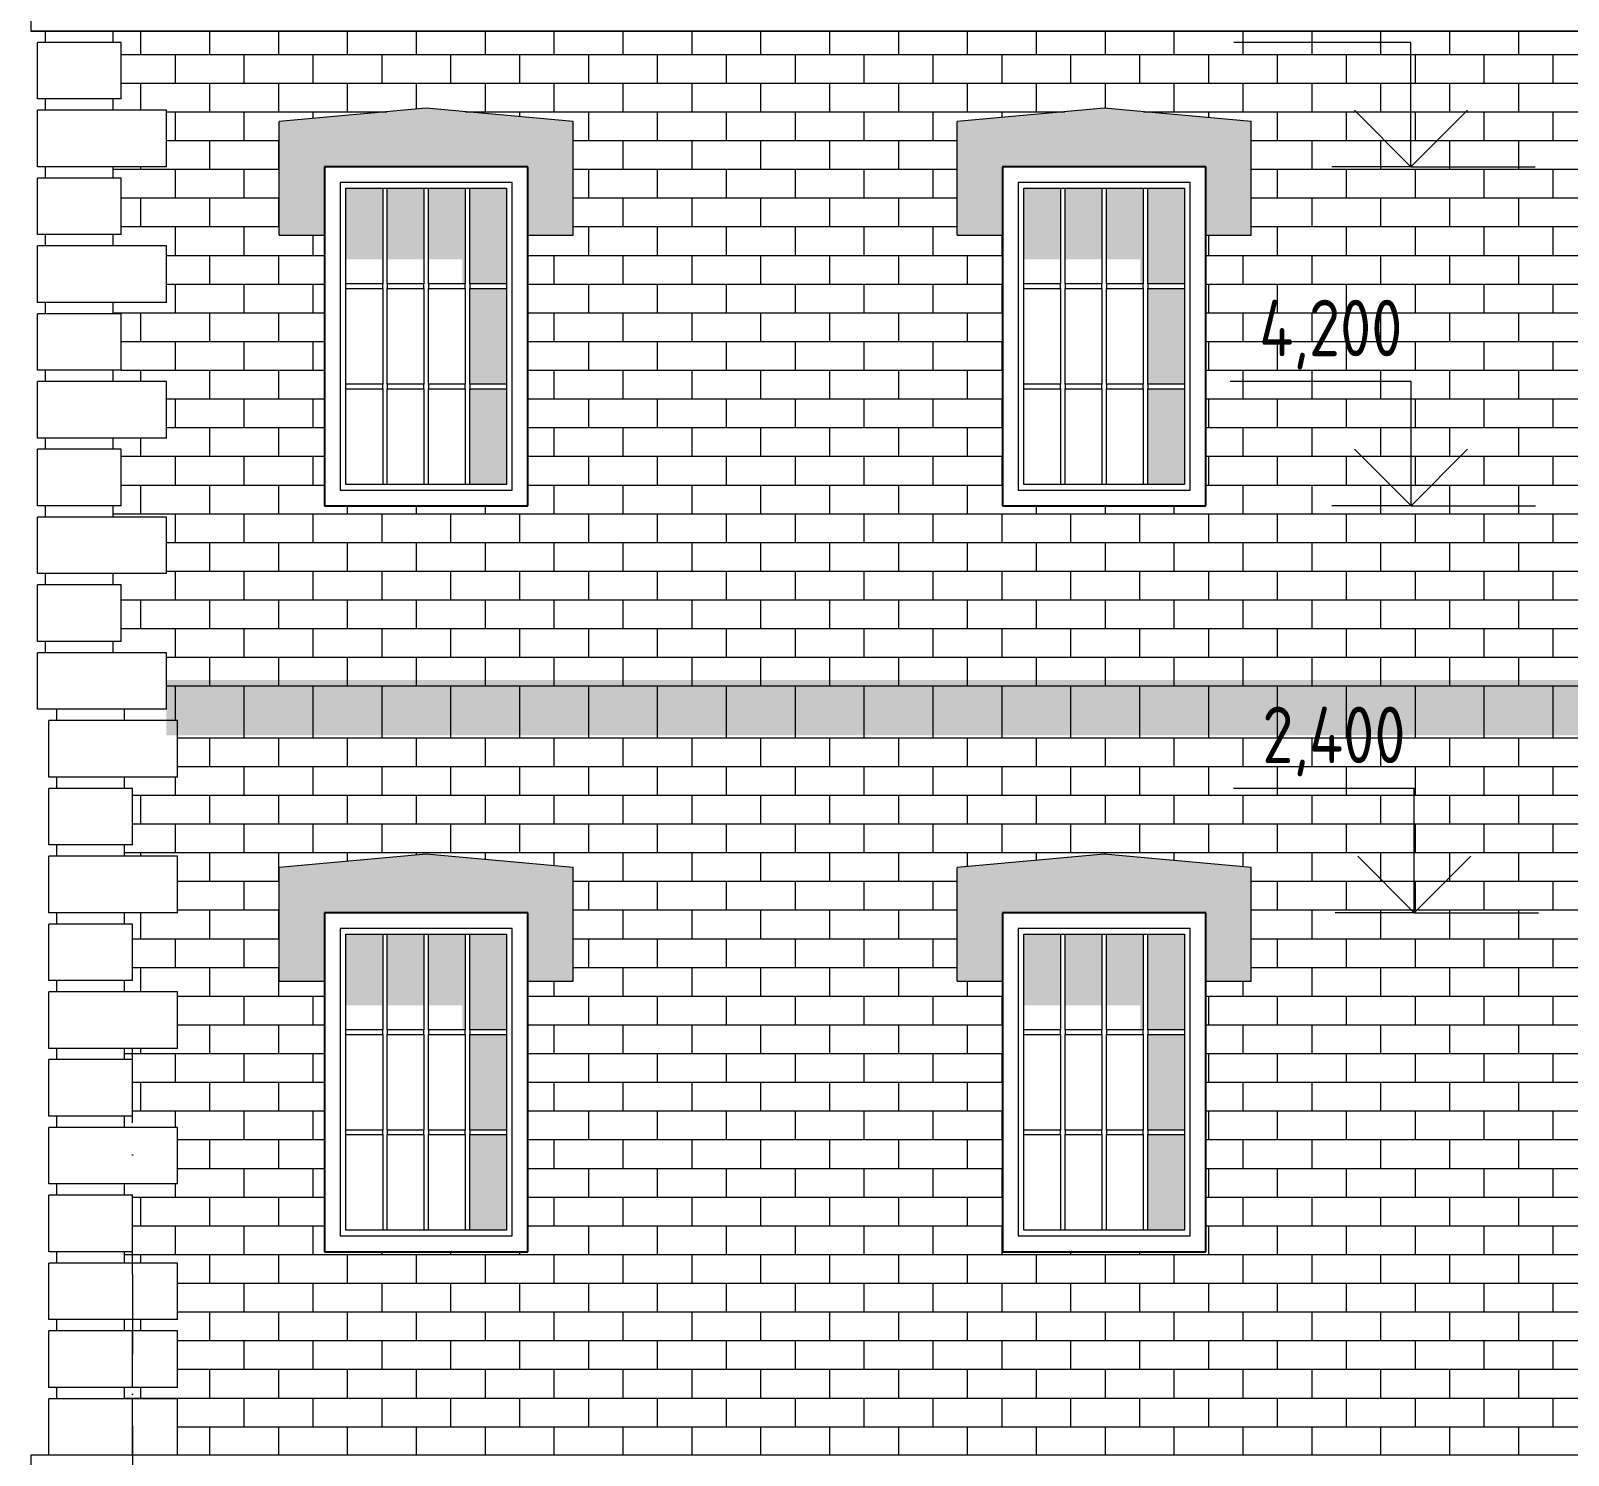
# Model space of a CAD drawing. Header units: feet. Extents: x -10410 to 374725, y -46422 to 88923.
# Drawn here: x 203750 to 210552, y 1856 to 8158 of the extents above; entities that cross this region are included whole.
import ezdxf

# ---------------------------------------------------------------- set-up
doc = ezdxf.new("R2010")
doc.units = ezdxf.units.FT
doc.header["$MEASUREMENT"] = 0
doc.linetypes.add('Штрихпунктирная', pattern=[670.277762, 352.777767, -176.388884, 0, -141.111112])
for name, color, linetype, lineweight in [('Интерьер - Мебель_Ном._пера__1', 7, 'Continuous', 20), ('Интерьер - Мебель_Ном._пера__7', 7, 'Continuous', 20), ('Конструктив - Перекрытия_Ном._пера__1', 7, 'Continuous', 20), ('Конструктив - Перекрытия_Ном._пера__120', 7, 'Continuous', 5), ('Конструктив - Стены Несущие_Ном._пера__1', 7, 'Continuous', 20), ('Конструктив - Стены Несущие_Ном._пера__120', 7, 'Continuous', 5)]:
    doc.layers.add(name, color=color, linetype=linetype, lineweight=lineweight)
for name, color, linetype, lineweight, true_color in [('Конструктив - Перекрытия_Ном._пера__62', 7, 'Continuous', 30, 0xaaaaaa), ('Конструктив - Стены Несущие_Ном._пера__107', 7, 'Continuous', 5, 0xaaaaaa), ('Конструктив - Стены Несущие_Ном._пера__87', 7, 'Continuous', 25, 0x6a6a6a), ('Элемент Модели - Оси_Ном._пера__94', 7, 'Continuous', 5, 0xdc4f00)]:
    doc.layers.add(name, color=color, linetype=linetype, lineweight=lineweight, true_color=true_color)
doc.styles.add('СГЕНЕРИР_СТИЛЬ_2', font='CS_Gost2304.shx')

msp = doc.modelspace()

# ---------------------------------------------------------------- hatches: boundary and pattern name
at = {"layer": 'Конструктив - Перекрытия_Ном._пера__62', "linetype": 'Continuous', "lineweight": 0, "true_color": 0x555555}
msp.add_hatch(color=251, dxfattribs=at).paths.add_polyline_path([(204349.67988, 5285.66837), (218434.42065, 5285.66837), (218434.42065, 5040.57507), (204349.67988, 5040.57507)])
at = {"layer": 'Конструктив - Стены Несущие_Ном._пера__107', "linetype": 'Continuous'}
h = msp.add_hatch(dxfattribs=at)
h.set_pattern_fill('ЧЕРЕПИЦА_02', color=256, style=0, pattern_type=2)
h.set_pattern_definition([(0, (211399.68, 6656.22), (0, 127), []), (90, (211399.68, 6656.22), (-304.8, 0), [127, -127]), (90, (211552.08, 6783.22), (-304.8, 0), [127, -127])])
h.paths.add_polyline_path([(211654.22998, 8156.22007), (204114.67986, 8156.22007), (204114.67986, 8106.22004), (204149.67997, 8106.22004), (204149.67997, 7856.22012), (204114.67986, 7856.22012), (204114.67986, 7806.22009), (204349.67986, 7806.22009), (204349.67986, 7556.21995), (204114.67986, 7556.21995), (204114.67986, 7506.22014), (204149.67997, 7506.22014), (204149.67997, 7256.22001), (204114.67986, 7256.22001), (204114.67986, 7206.21998), (204349.67986, 7206.21998), (204349.67986, 6956.22006), (204114.67986, 6956.22006), (204114.67986, 6906.22003), (204149.67997, 6906.22003), (204149.67997, 6656.22011), (204114.67986, 6656.22011), (204114.67986, 6606.22008), (204349.67986, 6606.22008), (204349.67986, 6356.21994), (204114.67986, 6356.21994), (204114.67986, 6306.22013), (204149.67997, 6306.22013), (204149.67997, 6056.21999), (204114.67986, 6056.21999), (204114.67986, 6006.21996), (204349.67986, 6006.21996), (204349.67986, 5756.22004), (204114.67986, 5756.22004), (204114.67986, 5706.22001), (204149.67997, 5706.22001), (204149.67997, 5456.22009), (204114.67986, 5456.22009), (204114.67986, 5406.22007), (204349.67986, 5406.22007), (204349.67986, 5156.22014), (218449.67986, 5156.22014), (218449.67986, 5406.22007), (218684.67986, 5406.22007), (218684.67986, 5456.22009), (218649.67976, 5456.22009), (218649.67976, 5706.22001), (218684.67986, 5706.22001), (218684.67986, 5756.22004), (218449.67986, 5756.22004), (218449.67986, 6006.21996), (218684.67986, 6006.22018), (218684.67986, 6056.21999), (218649.67976, 6056.21999), (218649.67976, 6306.21991), (218684.67986, 6306.21991), (218684.67986, 6356.21994), (218449.67986, 6356.21994), (218449.67986, 6606.22008), (218684.67986, 6606.22008), (218684.67986, 6656.22011), (218649.67976, 6656.22011), (218649.67976, 6906.22003), (218684.67986, 6906.22003), (218684.67986, 6956.22006), (218449.67986, 6956.22006), (218449.67986, 7206.21998), (218684.67986, 7206.21998), (218684.67986, 7256.22001), (218649.67976, 7256.22001), (218649.67976, 7506.22014), (218684.67986, 7506.22014), (218684.67986, 7556.21995), (218449.67986, 7556.21995), (218449.67986, 7806.22009), (218684.67986, 7806.22009), (218684.67986, 7856.22012), (218649.67976, 7856.22012), (218649.67976, 8106.22004), (218684.67986, 8106.22004), (218684.67986, 8156.22007)])
h.paths.add_polyline_path([(204849.22812, 7756.22028), (204849.22812, 7253.31008), (205049.22801, 7253.31008), (205049.22801, 6056.21999), (205949.22786, 6056.21999), (205949.22808, 7253.31008), (206149.22797, 7253.31008), (206149.22797, 7756.22007), (205499.22783, 7815.08622)], flags=0)
h.paths.add_polyline_path([(208048.78351, 7253.31008), (208048.78351, 6056.21999), (208948.78336, 6056.21999), (208948.78358, 7253.31008), (209148.78347, 7253.31008), (209148.78347, 7756.22007), (208498.78333, 7815.08622), (207848.78362, 7756.22028), (207848.78362, 7253.31008)], flags=0)
h.paths.add_polyline_path([(210649.23025, 7253.31008), (210849.23014, 7253.31008), (210849.23014, 6056.21999), (211749.22999, 6056.21999), (211749.23021, 7253.31008), (211949.2301, 7253.31008), (211949.2301, 7756.22007), (211299.22996, 7815.08622), (210649.23025, 7756.22028)], flags=0)
h.paths.add_polyline_path([(212249.42349, 7253.30986), (212449.42339, 7253.30986), (212449.42339, 6056.21999), (213349.42345, 6056.21999), (213349.42345, 7253.30986), (213549.42335, 7253.30986), (213549.42335, 7756.21985), (212899.4232, 7815.086), (212249.42349, 7756.22007)], flags=0)
h.paths.add_polyline_path([(214449.68481, 7253.30986), (214649.68471, 7253.30986), (214649.68471, 6056.21999), (215549.68477, 6056.21999), (215549.68477, 7253.30986), (215749.68466, 7253.30986), (215749.68466, 7756.21985), (215099.68452, 7815.086), (214449.68481, 7756.22007)], flags=0)
h.paths.add_polyline_path([(216400.14291, 7253.30986), (216400.14291, 6056.21999), (217300.14254, 6056.21999), (217300.14297, 7253.30986), (217500.14287, 7253.30986), (217500.14287, 7756.21985), (216850.14273, 7815.086), (216200.14302, 7756.22007), (216200.14302, 7253.30986)], flags=0)
h = msp.add_hatch(dxfattribs=at)
h.set_pattern_fill('ЧЕРЕПИЦА_02', color=256, style=0, pattern_type=2)
h.set_pattern_definition([(0, (211399.68, 3506.22), (0, 127), []), (90, (211399.68, 3506.22), (-304.8, 0), [127, -127]), (90, (211552.08, 3633.22), (-304.8, 0), [127, -127])])
h.paths.add_polyline_path([(204164.67985, 4506.22012), (204399.68, 4506.22012), (204399.68, 4256.22015), (204164.67985, 4256.21993), (204164.67985, 4206.22003), (204199.67972, 4206.22003), (204199.67972, 3956.22005), (204164.67985, 3956.22005), (204164.67985, 3906.21993), (204399.68, 3906.21993), (204399.68, 3656.22017), (204164.67985, 3656.22017), (204164.67985, 3606.22005), (204199.67972, 3606.22005), (204199.67972, 3356.22008), (204164.67985, 3356.22008), (204164.67985, 3306.22017), (204399.68, 3306.21996), (204399.68, 3056.21998), (204164.67985, 3056.21998), (204164.67985, 3006.22008), (204199.67972, 3006.22008), (204199.67972, 2756.2201), (204164.67985, 2756.2201), (204164.67985, 2706.21998), (204399.68, 2706.21998), (204399.68, 2456.22001), (204164.67985, 2456.22001), (204164.67985, 2406.2201), (204399.67978, 2406.21989), (204399.67978, 2156.22013), (204164.67985, 2156.21991), (204164.67985, 2106.22001), (204399.68, 2106.22001), (204399.68, 1856.22003), (212714.45195, 1856.22003), (212714.45195, 2106.22001), (212714.45195, 2126.91996), (212522.73968, 2126.91996), (212522.73968, 2506.22013), (218399.67991, 2506.22013), (218399.67991, 2706.2202), (218634.67985, 2706.21998), (218634.67985, 2756.2201), (218599.67997, 2756.2201), (218599.67997, 3006.22008), (218634.67985, 3006.22008), (218634.67985, 3056.21998), (218399.67991, 3056.21998), (218399.67991, 3306.21996), (218634.67985, 3306.21996), (218634.67985, 3356.22008), (218599.67997, 3356.22008), (218599.67997, 3606.22005), (218634.67985, 3606.22005), (218634.67985, 3656.21996), (218399.67991, 3656.21996), (218399.67991, 3906.21993), (218634.67985, 3906.21993), (218634.67985, 3956.22005), (218599.67997, 3956.22005), (218599.67997, 4206.22003), (218634.67985, 4206.22003), (218634.67985, 4256.21993), (218399.67991, 4256.21993), (218399.67991, 4506.22012), (218634.67985, 4506.22012), (218634.67985, 4556.22003), (218599.67997, 4556.22003), (218599.67997, 4806.22), (218634.67985, 4806.22), (218634.67985, 4856.22012), (218399.67991, 4856.22012), (218399.67991, 5106.2201), (218634.67985, 5106.2201), (218634.67985, 5156.22), (204164.67985, 5156.22), (204164.67985, 5106.2201), (204399.68, 5106.2201), (204399.68, 4856.22012), (204164.67985, 4856.22012), (204164.67985, 4806.22), (204199.67972, 4806.22), (204199.67972, 4556.22003), (204164.67985, 4556.22003)])
h.paths.add_polyline_path([(205049.22794, 3953.31005), (205049.22794, 2756.2201), (205949.22779, 2756.2201), (205949.22801, 3953.31005), (206149.22786, 3953.31005), (206149.22786, 4456.22021), (205499.22776, 4515.0862), (204849.22788, 4456.22021), (204849.22788, 3953.31005)], flags=0)
h.paths.add_polyline_path([(208048.78342, 3953.31005), (208048.78342, 2756.2201), (208948.78328, 2756.2201), (208948.78349, 3953.31005), (209148.78334, 3953.31005), (209148.78334, 4456.22021), (208498.78324, 4515.0862), (207848.78336, 4456.22021), (207848.78336, 3953.31005)], flags=0)
h.paths.add_polyline_path([(210649.22993, 3953.31005), (210849.23, 3953.31005), (210849.23, 2756.2201), (211749.23007, 2756.2201), (211749.23007, 3953.31005), (211949.22991, 3953.31005), (211949.22991, 4456.22021), (211299.22982, 4515.0862), (210649.22993, 4456.22021)], flags=0)
h.paths.add_polyline_path([(212249.42342, 3953.30983), (212449.42348, 3953.30983), (212449.42348, 2756.2201), (213349.42334, 2756.2201), (213349.42355, 3953.30983), (213549.4234, 3953.30983), (213549.4234, 4456.22), (212899.4233, 4515.08598), (212249.42342, 4456.22)], flags=0)
h.paths.add_polyline_path([(214649.68487, 3953.30983), (214649.68487, 2756.2201), (215549.68494, 2756.2201), (215549.68494, 3953.30983), (215749.68478, 3953.30983), (215749.68478, 4456.22), (215099.68469, 4515.08598), (214449.6848, 4456.22), (214449.6848, 3953.30983)], flags=0)
h.paths.add_polyline_path([(216200.14258, 4456.22), (216200.14258, 3953.30983), (216400.14264, 3953.30983), (216400.14264, 2756.2201), (217300.1425, 2756.2201), (217300.14271, 3953.30983), (217500.14256, 3953.30983), (217500.14256, 4456.22), (216850.14246, 4515.08598)], flags=0)
at = {"layer": 'Конструктив - Стены Несущие_Ном._пера__120', "linetype": 'Continuous', "lineweight": 0, "true_color": 0x000000}
for points in [[(205049.22801, 7556.22017), (205949.22801, 7556.22017), (205949.22801, 7253.31013), (206149.22801, 7253.31013), (206149.22801, 7756.22017), (205499.22777, 7815.08623), (204849.22801, 7756.22021), (204849.22801, 7253.31013), (205049.22801, 7253.31013)], [(208048.78351, 7556.22017), (208948.78351, 7556.22017), (208948.78351, 7253.31013), (209148.78351, 7253.31013), (209148.78351, 7756.22017), (208498.78327, 7815.08623), (207848.78351, 7756.22021), (207848.78351, 7253.31013), (208048.78351, 7253.31013)], [(205144.22801, 7146.0983), (205304.22804, 7146.09828), (205304.22804, 7037.88685), (205306.72801, 7037.88684), (205306.72801, 7461.22018), (205144.22802, 7461.22017)], [(205489.22801, 7461.22017), (205326.72801, 7461.22017), (205326.72803, 7146.09829), (205486.72803, 7146.09826), (205486.72803, 7037.88686), (205489.22801, 7037.88684)], [(205509.228, 7146.09825), (205659.22807, 7146.09831), (205659.22807, 7037.88687), (205671.72801, 7037.88684), (205671.72801, 7461.22017), (205509.22801, 7461.22017)], [(205854.22801, 7037.88684), (205854.22801, 7461.22017), (205691.72801, 7461.22017), (205691.72801, 7037.88684)], [(208143.78351, 7146.0983), (208303.78354, 7146.09828), (208303.78354, 7037.88685), (208306.28352, 7037.88684), (208306.28352, 7461.22018), (208143.78352, 7461.22017)], [(208488.78351, 7461.22017), (208326.28351, 7461.22017), (208326.28353, 7146.09829), (208486.28353, 7146.09826), (208486.28353, 7037.88686), (208488.78351, 7037.88684)], [(208508.7835, 7146.09825), (208658.78357, 7146.09831), (208658.78357, 7037.88687), (208671.28351, 7037.88684), (208671.28351, 7461.22017), (208508.78351, 7461.22017)], [(208853.78351, 7037.88684), (208853.78351, 7461.22017), (208691.28351, 7461.22017), (208691.28351, 7037.88684)], [(205854.22801, 6594.55351), (205854.22801, 7017.88684), (205691.72801, 7017.88684), (205691.72801, 6594.55351)], [(208853.78351, 6594.55351), (208853.78351, 7017.88684), (208691.28351, 7017.88684), (208691.28351, 6594.55351)], [(205854.22801, 6151.22017), (205854.22801, 6574.55351), (205691.72801, 6574.55351), (205691.72801, 6151.22017)], [(208853.78351, 6151.22017), (208853.78351, 6574.55351), (208691.28351, 6574.55351), (208691.28351, 6151.22017)], [(205049.22794, 4256.22015), (205949.22794, 4256.22015), (205949.22794, 3953.31011), (206149.22794, 3953.31011), (206149.22794, 4456.22015), (205499.2277, 4515.0862), (204849.22794, 4456.22019), (204849.22794, 3953.31011), (205049.22794, 3953.31011)], [(208048.78342, 4256.22015), (208948.78342, 4256.22015), (208948.78342, 3953.31011), (209148.78342, 3953.31011), (209148.78342, 4456.22015), (208498.78318, 4515.0862), (207848.78342, 4456.22019), (207848.78342, 3953.31011), (208048.78342, 3953.31011)], [(205144.22794, 3846.09828), (205304.22797, 3846.09826), (205304.22797, 3737.88682), (205306.72794, 3737.88682), (205306.72794, 4161.22015), (205144.22794, 4161.22015)], [(205489.22794, 4161.22015), (205326.72794, 4161.22015), (205326.72796, 3846.09827), (205486.72795, 3846.09824), (205486.72795, 3737.88684), (205489.22794, 3737.88681)], [(205509.22793, 3846.09823), (205659.228, 3846.09829), (205659.228, 3737.88685), (205671.72794, 3737.88681), (205671.72794, 4161.22015), (205509.22794, 4161.22015)], [(205854.22794, 3737.88682), (205854.22794, 4161.22015), (205691.72794, 4161.22015), (205691.72794, 3737.88682)], [(208143.78342, 3846.09828), (208303.78345, 3846.09826), (208303.78345, 3737.88682), (208306.28342, 3737.88682), (208306.28342, 4161.22015), (208143.78343, 4161.22015)], [(208488.78342, 4161.22015), (208326.28342, 4161.22015), (208326.28344, 3846.09827), (208486.28343, 3846.09824), (208486.28343, 3737.88684), (208488.78342, 3737.88681)], [(208508.78341, 3846.09823), (208658.78348, 3846.09829), (208658.78348, 3737.88685), (208671.28342, 3737.88681), (208671.28342, 4161.22015), (208508.78342, 4161.22015)], [(208853.78342, 3737.88682), (208853.78342, 4161.22015), (208691.28342, 4161.22015), (208691.28342, 3737.88682)], [(205854.22794, 3294.55348), (205854.22794, 3717.88682), (205691.72794, 3717.88682), (205691.72794, 3294.55348)], [(208853.78342, 3294.55348), (208853.78342, 3717.88682), (208691.28342, 3717.88682), (208691.28342, 3294.55348)], [(205854.22794, 2851.22015), (205854.22794, 3274.55348), (205691.72794, 3274.55348), (205691.72794, 2851.22015)], [(208853.78342, 2851.22015), (208853.78342, 3274.55348), (208691.28342, 3274.55348), (208691.28342, 2851.22015)]]:
    msp.add_hatch(color=18, dxfattribs=at).paths.add_polyline_path(points)

# ---------------------------------------------------------------- linework, layer by layer
at = {"layer": 'Интерьер - Мебель_Ном._пера__1', "linetype": 'Continuous'}
for p, q in [((209856.07201, 8106.22017), (209073.04051, 8106.22017)), ((209856.07201, 7556.22017), (209856.07201, 8106.22017)), ((209856.07201, 7556.22017), (209606.07201, 7806.22017)), ((209856.07201, 7556.22017), (210106.07201, 7806.22017)), ((209856.07201, 7556.22017), (209506.07201, 7556.22017)), ((209856.07201, 7556.22017), (210406.07201, 7556.22017)), ((209856.45381, 6606.22017), (209056.45251, 6606.22017)), ((209856.45381, 6056.22017), (209856.45381, 6606.22017)), ((209856.45381, 6056.22017), (209606.45381, 6306.22017)), ((209856.45381, 6056.22017), (210106.45381, 6306.22017)), ((209856.45381, 6056.22017), (209506.45381, 6056.22017)), ((209856.45381, 6056.22017), (210406.45381, 6056.22017)), ((209870.38452, 4806.22015), (209070.38322, 4806.22015)), ((209870.38452, 4256.22015), (209870.38452, 4806.22015)), ((209870.38452, 4256.22015), (209620.38452, 4506.22015)), ((209870.38452, 4256.22015), (210120.38452, 4506.22015)), ((209870.38452, 4256.22015), (209520.38452, 4256.22015)), ((209870.38452, 4256.22015), (210420.38452, 4256.22015))]:
    msp.add_line(p, q, dxfattribs=at)
at = {"layer": 'Интерьер - Мебель_Ном._пера__7', "linetype": 'Continuous'}
for p, q in [((204149.67988, 8106.22003), (203779.67988, 8106.22003)), ((203779.67988, 7856.22003), (203779.67988, 8106.22003)), ((203814.67988, 8106.22003), (203814.67988, 8156.22003)), ((204114.67988, 8106.22003), (204114.67988, 8156.22003)), ((204149.67988, 7856.22003), (204149.67988, 8106.22003)), ((204149.67988, 7856.22003), (203779.67988, 7856.22003)), ((203814.67988, 7806.22003), (203814.67988, 7856.22003)), ((204114.67988, 7806.22003), (204114.67988, 7856.22003)), ((204349.67988, 7806.22003), (203779.67988, 7806.22003)), ((203779.67988, 7556.22003), (203779.67988, 7806.22003)), ((204349.67988, 7556.22003), (204349.67988, 7806.22003)), ((204349.67988, 7556.22003), (203779.67988, 7556.22003)), ((203814.67988, 7506.22003), (203814.67988, 7556.22003)), ((204114.67988, 7506.22003), (204114.67988, 7556.22003)), ((204149.67988, 7506.22003), (203779.67988, 7506.22003)), ((203779.67988, 7256.22003), (203779.67988, 7506.22003)), ((204149.67988, 7256.22003), (204149.67988, 7506.22003)), ((204149.67988, 7256.22003), (203779.67988, 7256.22003)), ((203814.67988, 7206.22003), (203814.67988, 7256.22003)), ((204114.67988, 7206.22003), (204114.67988, 7256.22003)), ((204349.67988, 7206.22003), (203779.67988, 7206.22003)), ((203779.67988, 6956.22003), (203779.67988, 7206.22003)), ((204349.67988, 6956.22003), (204349.67988, 7206.22003)), ((204349.67988, 6956.22003), (203779.67988, 6956.22003)), ((203814.67988, 6906.22003), (203814.67988, 6956.22003)), ((204114.67988, 6906.22003), (204114.67988, 6956.22003)), ((204149.67988, 6906.22003), (203779.67988, 6906.22003)), ((203779.67988, 6656.22003), (203779.67988, 6906.22003)), ((204149.67988, 6656.22003), (204149.67988, 6906.22003)), ((204149.67988, 6656.22003), (203779.67988, 6656.22003)), ((204349.67988, 6606.22003), (203779.67988, 6606.22003)), ((203779.67988, 6356.22003), (203779.67988, 6606.22003)), ((203814.67988, 6606.22003), (203814.67988, 6656.22003)), ((204114.67988, 6606.22003), (204114.67988, 6656.22003)), ((204349.67988, 6356.22003), (204349.67988, 6606.22003)), ((204349.67988, 6356.22003), (203779.67988, 6356.22003)), ((203814.67988, 6306.22003), (203814.67988, 6356.22003)), ((204114.67988, 6306.22003), (204114.67988, 6356.22003)), ((204149.67988, 6306.22003), (203779.67988, 6306.22003)), ((203779.67988, 6056.22003), (203779.67988, 6306.22003)), ((204149.67988, 6056.22003), (204149.67988, 6306.22003)), ((204149.67988, 6056.22003), (203779.67988, 6056.22003)), ((203814.67988, 6006.22003), (203814.67988, 6056.22003)), ((204114.67988, 6006.22003), (204114.67988, 6056.22003)), ((204349.67988, 6006.22003), (203779.67988, 6006.22003)), ((203779.67988, 5756.22003), (203779.67988, 6006.22003)), ((204349.67988, 5756.22003), (204349.67988, 6006.22003)), ((204349.67988, 5756.22003), (203779.67988, 5756.22003)), ((203814.67988, 5706.22003), (203814.67988, 5756.22003)), ((204114.67988, 5706.22003), (204114.67988, 5756.22003)), ((204149.67988, 5706.22003), (203779.67988, 5706.22003)), ((203779.67988, 5456.22003), (203779.67988, 5706.22003)), ((204149.67988, 5456.22003), (204149.67988, 5706.22003)), ((204149.67988, 5456.22003), (203779.67988, 5456.22003)), ((203814.67988, 5406.22003), (203814.67988, 5456.22003)), ((204114.67988, 5406.22003), (204114.67988, 5456.22003)), ((204349.67988, 5406.22003), (203779.67988, 5406.22003)), ((203779.67988, 5156.22003), (203779.67988, 5406.22003)), ((204349.67988, 5156.22003), (204349.67988, 5406.22003)), ((204349.67988, 5156.22003), (203779.67988, 5156.22003)), ((204399.67988, 5106.22003), (203829.67988, 5106.22003)), ((203829.67988, 4856.22003), (203829.67988, 5106.22003)), ((203864.67988, 5106.22003), (203864.67988, 5156.22003)), ((204164.67988, 5106.22003), (204164.67988, 5156.22003)), ((204399.67988, 4856.22003), (204399.67988, 5106.22003)), ((204399.67988, 4856.22003), (203829.67988, 4856.22003)), ((203864.67988, 4806.22003), (203864.67988, 4856.22003)), ((204164.67988, 4806.22003), (204164.67988, 4856.22003)), ((204199.67988, 4806.22003), (203829.67988, 4806.22003)), ((203829.67988, 4556.22003), (203829.67988, 4806.22003)), ((204199.67988, 4556.22003), (204199.67988, 4806.22003)), ((204199.67988, 4556.22003), (203829.67988, 4556.22003)), ((204399.67988, 4506.22003), (203829.67988, 4506.22003)), ((203829.67988, 4256.22003), (203829.67988, 4506.22003)), ((203864.67988, 4506.22003), (203864.67988, 4556.22003)), ((204164.67988, 4506.22003), (204164.67988, 4556.22003)), ((204399.67988, 4256.22003), (204399.67988, 4506.22003)), ((204399.67988, 4256.22003), (203829.67988, 4256.22003)), ((203864.67988, 4206.22003), (203864.67988, 4256.22003)), ((204164.67988, 4206.22003), (204164.67988, 4256.22003)), ((204199.67988, 4206.22003), (203829.67988, 4206.22003)), ((203829.67988, 3956.22003), (203829.67988, 4206.22003)), ((204199.67988, 3956.22003), (204199.67988, 4206.22003)), ((204199.67988, 3956.22003), (203829.67988, 3956.22003)), ((203864.67988, 3906.22003), (203864.67988, 3956.22003)), ((204164.67988, 3906.22003), (204164.67988, 3956.22003)), ((204399.67988, 3906.22003), (203829.67988, 3906.22003)), ((203829.67988, 3656.22003), (203829.67988, 3906.22003)), ((204399.67988, 3656.22003), (204399.67988, 3906.22003)), ((204399.67988, 3656.22003), (203829.67988, 3656.22003)), ((204199.67988, 3606.22003), (203829.67988, 3606.22003)), ((203829.67988, 3356.22003), (203829.67988, 3606.22003)), ((203864.67988, 3606.22003), (203864.67988, 3656.22003)), ((204164.67988, 3606.22003), (204164.67988, 3656.22003)), ((204199.67988, 3356.22003), (204199.67988, 3606.22003)), ((204199.67988, 3356.22003), (203829.67988, 3356.22003)), ((203864.67988, 3306.22003), (203864.67988, 3356.22003)), ((204164.67988, 3306.22003), (204164.67988, 3356.22003)), ((204399.67988, 3306.22003), (203829.67988, 3306.22003)), ((203829.67988, 3056.22003), (203829.67988, 3306.22003)), ((204399.67988, 3056.22003), (204399.67988, 3306.22003)), ((204399.67988, 3056.22003), (203829.67988, 3056.22003)), ((204199.67988, 3006.22003), (203829.67988, 3006.22003)), ((203829.67988, 2756.22003), (203829.67988, 3006.22003)), ((203864.67988, 3006.22003), (203864.67988, 3056.22003)), ((204164.67988, 3006.22003), (204164.67988, 3056.22003)), ((204199.67988, 2756.22003), (204199.67988, 3006.22003)), ((204199.67988, 2756.22003), (203829.67988, 2756.22003)), ((203864.67988, 2706.22003), (203864.67988, 2756.22003)), ((204164.67988, 2706.22003), (204164.67988, 2756.22003)), ((204399.67988, 2706.22003), (203829.67988, 2706.22003)), ((203829.67988, 2456.22003), (203829.67988, 2706.22003)), ((204399.67988, 2456.22003), (204399.67988, 2706.22003)), ((204399.67988, 2456.22003), (203829.67988, 2456.22003)), ((203864.67988, 2406.22003), (203864.67988, 2456.22003)), ((204164.67988, 2406.22003), (204164.67988, 2456.22003)), ((204399.67988, 2406.22003), (203829.67988, 2406.22003)), ((203829.67988, 2156.22003), (203829.67988, 2406.22003)), ((204199.67988, 2156.22003), (204199.67988, 2406.22003)), ((204399.67988, 2156.22003), (204399.67988, 2406.22003)), ((204399.67988, 2156.22003), (203829.67988, 2156.22003)), ((203864.67988, 2106.22003), (203864.67988, 2156.22003)), ((204164.67988, 2106.22003), (204164.67988, 2156.22003)), ((204399.67988, 2106.22003), (203829.67988, 2106.22003)), ((203829.67988, 1856.22003), (203829.67988, 2106.22003)), ((204199.67988, 1856.22003), (204199.67988, 2106.22003)), ((204399.67988, 1856.22003), (204399.67988, 2106.22003))]:
    msp.add_line(p, q, dxfattribs=at)
at = {"layer": 'Конструктив - Перекрытия_Ном._пера__1', "linetype": 'Continuous'}
for p, q in [((203749.67973, 8456.22002), (203749.67973, 8156.21998)), ((203749.67973, 8156.21998), (219049.67999, 8156.21998)), ((212644.61793, 1856.22003), (203749.67973, 1856.22003)), ((203749.67973, 1856.22003), (203749.67973, 1556.22003))]:
    msp.add_line(p, q, dxfattribs=at)
at = {"layer": 'Конструктив - Перекрытия_Ном._пера__120', "linetype": 'Continuous'}
for p in [(203749.67973, 8456.22003), (219049.67999, 8156.22003)]:
    msp.add_line(p, (203749.67973, 8156.22003), dxfattribs=at)
at = {"layer": 'Конструктив - Стены Несущие_Ном._пера__1', "linetype": 'Continuous'}
for p, q in [((205499.22777, 7815.08623), (204849.22801, 7756.22021)), ((206149.22801, 7756.22017), (205499.22777, 7815.08623)), ((206149.22801, 7253.31013), (206149.22801, 7756.22017)), ((208498.78327, 7815.08623), (207848.78351, 7756.22021)), ((209148.78351, 7756.22017), (208498.78327, 7815.08623)), ((209148.78351, 7253.31013), (209148.78351, 7756.22017)), ((205049.22801, 7556.22017), (205949.22801, 7556.22017)), ((205049.22801, 7253.31013), (205049.22801, 7556.22017)), ((205949.22801, 7556.22017), (205949.22801, 7253.31013)), ((208048.78351, 7556.22017), (208948.78351, 7556.22017)), ((208048.78351, 7253.31013), (208048.78351, 7556.22017)), ((208948.78351, 7556.22017), (208948.78351, 7253.31013)), ((204849.22801, 7253.31013), (205049.22801, 7253.31013)), ((205949.22801, 7253.31013), (206149.22801, 7253.31013)), ((207848.78351, 7253.31013), (208048.78351, 7253.31013)), ((208948.78351, 7253.31013), (209148.78351, 7253.31013)), ((205499.2277, 4515.0862), (204849.22794, 4456.22019)), ((206149.22794, 4456.22015), (205499.2277, 4515.0862)), ((208498.78318, 4515.0862), (207848.78342, 4456.22019)), ((209148.78342, 4456.22015), (208498.78318, 4515.0862)), ((206149.22794, 3953.31011), (206149.22794, 4456.22015)), ((209148.78342, 3953.31011), (209148.78342, 4456.22015)), ((205049.22794, 4256.22015), (205949.22794, 4256.22015)), ((205049.22794, 3953.31011), (205049.22794, 4256.22015)), ((205949.22794, 4256.22015), (205949.22794, 3953.31011)), ((208048.78342, 4256.22015), (208948.78342, 4256.22015)), ((208048.78342, 3953.31011), (208048.78342, 4256.22015)), ((208948.78342, 4256.22015), (208948.78342, 3953.31011)), ((204849.22794, 3953.31011), (205049.22794, 3953.31011)), ((205949.22794, 3953.31011), (206149.22794, 3953.31011)), ((207848.78342, 3953.31011), (208048.78342, 3953.31011)), ((208948.78342, 3953.31011), (209148.78342, 3953.31011))]:
    msp.add_line(p, q, dxfattribs=at)
at = {"layer": 'Конструктив - Стены Несущие_Ном._пера__120', "linetype": 'Continuous'}
for p, q in [((204849.22801, 7253.31013), (204849.22801, 7756.22021)), ((207848.78351, 7253.31013), (207848.78351, 7756.22021)), ((205119.22801, 7486.22017), (205119.22801, 6126.22017)), ((205879.22801, 7486.22017), (205119.22801, 7486.22017)), ((205879.22801, 6126.22017), (205879.22801, 7486.22017)), ((208118.78351, 7486.22017), (208118.78351, 6126.22017)), ((208878.78351, 7486.22017), (208118.78351, 7486.22017)), ((208878.78351, 6126.22017), (208878.78351, 7486.22017)), ((205144.22801, 6151.22017), (205144.22801, 7461.22017)), ((205144.22801, 7461.22017), (205854.22801, 7461.22017)), ((205306.72801, 7461.22017), (205306.72801, 7037.88684)), ((205326.72801, 7037.88684), (205326.72801, 7461.22017)), ((205489.22801, 7461.22017), (205489.22801, 7037.88684)), ((205509.22801, 7037.88684), (205509.22801, 7461.22017)), ((205671.72801, 7461.22017), (205671.72801, 7037.88684)), ((205691.72801, 7037.88684), (205691.72801, 7461.22017)), ((205854.22801, 7461.22017), (205854.22801, 6151.22017)), ((208143.78351, 6151.22017), (208143.78351, 7461.22017)), ((208143.78351, 7461.22017), (208853.78351, 7461.22017)), ((208306.28351, 7461.22017), (208306.28351, 7037.88684)), ((208326.28351, 7037.88684), (208326.28351, 7461.22017)), ((208488.78351, 7461.22017), (208488.78351, 7037.88684)), ((208508.78351, 7037.88684), (208508.78351, 7461.22017)), ((208671.28351, 7461.22017), (208671.28351, 7037.88684)), ((208691.28351, 7037.88684), (208691.28351, 7461.22017)), ((208853.78351, 7461.22017), (208853.78351, 6151.22017)), ((205306.72801, 7037.88684), (205144.22801, 7037.88684)), ((205144.22801, 7017.88684), (205306.72801, 7017.88684)), ((205306.72801, 7017.88684), (205306.72801, 7037.88684)), ((205306.72801, 7017.88684), (205306.72801, 6594.55351)), ((205489.22801, 7037.88684), (205326.72801, 7037.88684)), ((205326.72801, 7037.88684), (205326.72801, 7017.88684)), ((205326.72801, 6594.55351), (205326.72801, 7017.88684)), ((205326.72801, 7017.88684), (205489.22801, 7017.88684)), ((205489.22801, 7017.88684), (205489.22801, 7037.88684)), ((205489.22801, 7017.88684), (205489.22801, 6594.55351)), ((205671.72801, 7037.88684), (205509.22801, 7037.88684)), ((205509.22801, 7037.88684), (205509.22801, 7017.88684)), ((205509.22801, 6594.55351), (205509.22801, 7017.88684)), ((205509.22801, 7017.88684), (205671.72801, 7017.88684)), ((205671.72801, 7017.88684), (205671.72801, 7037.88684)), ((205671.72801, 7017.88684), (205671.72801, 6594.55351)), ((205854.22801, 7037.88684), (205691.72801, 7037.88684)), ((205691.72801, 7037.88684), (205691.72801, 7017.88684)), ((205691.72801, 6594.55351), (205691.72801, 7017.88684)), ((205691.72801, 7017.88684), (205854.22801, 7017.88684)), ((208306.28351, 7037.88684), (208143.78351, 7037.88684)), ((208143.78351, 7017.88684), (208306.28351, 7017.88684)), ((208306.28351, 7017.88684), (208306.28351, 7037.88684)), ((208306.28351, 7017.88684), (208306.28351, 6594.55351)), ((208488.78351, 7037.88684), (208326.28351, 7037.88684)), ((208326.28351, 7037.88684), (208326.28351, 7017.88684)), ((208326.28351, 6594.55351), (208326.28351, 7017.88684)), ((208326.28351, 7017.88684), (208488.78351, 7017.88684)), ((208488.78351, 7017.88684), (208488.78351, 7037.88684)), ((208488.78351, 7017.88684), (208488.78351, 6594.55351)), ((208671.28351, 7037.88684), (208508.78351, 7037.88684)), ((208508.78351, 7037.88684), (208508.78351, 7017.88684)), ((208508.78351, 6594.55351), (208508.78351, 7017.88684)), ((208508.78351, 7017.88684), (208671.28351, 7017.88684)), ((208671.28351, 7017.88684), (208671.28351, 7037.88684)), ((208671.28351, 7017.88684), (208671.28351, 6594.55351)), ((208853.78351, 7037.88684), (208691.28351, 7037.88684)), ((208691.28351, 7037.88684), (208691.28351, 7017.88684)), ((208691.28351, 6594.55351), (208691.28351, 7017.88684)), ((208691.28351, 7017.88684), (208853.78351, 7017.88684)), ((205306.72801, 6594.55351), (205144.22801, 6594.55351)), ((205144.22801, 6574.55351), (205306.72801, 6574.55351)), ((205306.72801, 6574.55351), (205306.72801, 6594.55351)), ((205306.72801, 6574.55351), (205306.72801, 6151.22017)), ((205489.22801, 6594.55351), (205326.72801, 6594.55351)), ((205326.72801, 6594.55351), (205326.72801, 6574.55351)), ((205326.72801, 6151.22017), (205326.72801, 6574.55351)), ((205326.72801, 6574.55351), (205489.22801, 6574.55351)), ((205489.22801, 6574.55351), (205489.22801, 6594.55351)), ((205489.22801, 6574.55351), (205489.22801, 6151.22017)), ((205671.72801, 6594.55351), (205509.22801, 6594.55351)), ((205509.22801, 6594.55351), (205509.22801, 6574.55351)), ((205509.22801, 6151.22017), (205509.22801, 6574.55351)), ((205509.22801, 6574.55351), (205671.72801, 6574.55351)), ((205671.72801, 6574.55351), (205671.72801, 6594.55351)), ((205671.72801, 6574.55351), (205671.72801, 6151.22017)), ((205854.22801, 6594.55351), (205691.72801, 6594.55351)), ((205691.72801, 6594.55351), (205691.72801, 6574.55351)), ((205691.72801, 6151.22017), (205691.72801, 6574.55351)), ((205691.72801, 6574.55351), (205854.22801, 6574.55351)), ((208306.28351, 6594.55351), (208143.78351, 6594.55351)), ((208143.78351, 6574.55351), (208306.28351, 6574.55351)), ((208306.28351, 6574.55351), (208306.28351, 6594.55351)), ((208306.28351, 6574.55351), (208306.28351, 6151.22017)), ((208488.78351, 6594.55351), (208326.28351, 6594.55351)), ((208326.28351, 6594.55351), (208326.28351, 6574.55351)), ((208326.28351, 6151.22017), (208326.28351, 6574.55351)), ((208326.28351, 6574.55351), (208488.78351, 6574.55351)), ((208488.78351, 6574.55351), (208488.78351, 6594.55351)), ((208488.78351, 6574.55351), (208488.78351, 6151.22017)), ((208671.28351, 6594.55351), (208508.78351, 6594.55351)), ((208508.78351, 6594.55351), (208508.78351, 6574.55351)), ((208508.78351, 6151.22017), (208508.78351, 6574.55351)), ((208508.78351, 6574.55351), (208671.28351, 6574.55351)), ((208671.28351, 6574.55351), (208671.28351, 6594.55351)), ((208671.28351, 6574.55351), (208671.28351, 6151.22017)), ((208853.78351, 6594.55351), (208691.28351, 6594.55351)), ((208691.28351, 6594.55351), (208691.28351, 6574.55351)), ((208691.28351, 6151.22017), (208691.28351, 6574.55351)), ((208691.28351, 6574.55351), (208853.78351, 6574.55351)), ((205119.22801, 6126.22017), (205879.22801, 6126.22017)), ((205854.22801, 6151.22017), (205144.22801, 6151.22017)), ((208118.78351, 6126.22017), (208878.78351, 6126.22017)), ((208853.78351, 6151.22017), (208143.78351, 6151.22017)), ((204849.22794, 3953.31011), (204849.22794, 4456.22019)), ((207848.78342, 3953.31011), (207848.78342, 4456.22019)), ((205119.22794, 4186.22015), (205119.22794, 2826.22015)), ((205879.22794, 4186.22015), (205119.22794, 4186.22015)), ((205144.22794, 2851.22015), (205144.22794, 4161.22015)), ((205144.22794, 4161.22015), (205854.22794, 4161.22015)), ((205306.72794, 4161.22015), (205306.72794, 3737.88682)), ((205326.72794, 3737.88682), (205326.72794, 4161.22015)), ((205489.22794, 4161.22015), (205489.22794, 3737.88682)), ((205509.22794, 3737.88682), (205509.22794, 4161.22015)), ((205671.72794, 4161.22015), (205671.72794, 3737.88682)), ((205691.72794, 3737.88682), (205691.72794, 4161.22015)), ((205854.22794, 4161.22015), (205854.22794, 2851.22015)), ((205879.22794, 2826.22015), (205879.22794, 4186.22015)), ((208118.78342, 4186.22015), (208118.78342, 2826.22015)), ((208878.78342, 4186.22015), (208118.78342, 4186.22015)), ((208143.78342, 2851.22015), (208143.78342, 4161.22015)), ((208143.78342, 4161.22015), (208853.78342, 4161.22015)), ((208306.28342, 4161.22015), (208306.28342, 3737.88682)), ((208326.28342, 3737.88682), (208326.28342, 4161.22015)), ((208488.78342, 4161.22015), (208488.78342, 3737.88682)), ((208508.78342, 3737.88682), (208508.78342, 4161.22015)), ((208671.28342, 4161.22015), (208671.28342, 3737.88682)), ((208691.28342, 3737.88682), (208691.28342, 4161.22015)), ((208853.78342, 4161.22015), (208853.78342, 2851.22015)), ((208878.78342, 2826.22015), (208878.78342, 4186.22015)), ((205306.72794, 3737.88682), (205144.22794, 3737.88682)), ((205144.22794, 3717.88682), (205306.72794, 3717.88682)), ((205306.72794, 3717.88682), (205306.72794, 3737.88682)), ((205306.72794, 3717.88682), (205306.72794, 3294.55348)), ((205489.22794, 3737.88682), (205326.72794, 3737.88682)), ((205326.72794, 3737.88682), (205326.72794, 3717.88682)), ((205326.72794, 3294.55348), (205326.72794, 3717.88682)), ((205326.72794, 3717.88682), (205489.22794, 3717.88682)), ((205489.22794, 3717.88682), (205489.22794, 3737.88682)), ((205489.22794, 3717.88682), (205489.22794, 3294.55348)), ((205671.72794, 3737.88682), (205509.22794, 3737.88682)), ((205509.22794, 3737.88682), (205509.22794, 3717.88682)), ((205509.22794, 3294.55348), (205509.22794, 3717.88682)), ((205509.22794, 3717.88682), (205671.72794, 3717.88682)), ((205671.72794, 3717.88682), (205671.72794, 3737.88682)), ((205671.72794, 3717.88682), (205671.72794, 3294.55348)), ((205854.22794, 3737.88682), (205691.72794, 3737.88682)), ((205691.72794, 3737.88682), (205691.72794, 3717.88682)), ((205691.72794, 3294.55348), (205691.72794, 3717.88682)), ((205691.72794, 3717.88682), (205854.22794, 3717.88682)), ((208306.28342, 3737.88682), (208143.78342, 3737.88682)), ((208143.78342, 3717.88682), (208306.28342, 3717.88682)), ((208306.28342, 3717.88682), (208306.28342, 3737.88682)), ((208306.28342, 3717.88682), (208306.28342, 3294.55348)), ((208488.78342, 3737.88682), (208326.28342, 3737.88682)), ((208326.28342, 3737.88682), (208326.28342, 3717.88682)), ((208326.28342, 3294.55348), (208326.28342, 3717.88682)), ((208326.28342, 3717.88682), (208488.78342, 3717.88682)), ((208488.78342, 3717.88682), (208488.78342, 3737.88682)), ((208488.78342, 3717.88682), (208488.78342, 3294.55348)), ((208671.28342, 3737.88682), (208508.78342, 3737.88682)), ((208508.78342, 3737.88682), (208508.78342, 3717.88682)), ((208508.78342, 3294.55348), (208508.78342, 3717.88682)), ((208508.78342, 3717.88682), (208671.28342, 3717.88682)), ((208671.28342, 3717.88682), (208671.28342, 3737.88682)), ((208671.28342, 3717.88682), (208671.28342, 3294.55348)), ((208853.78342, 3737.88682), (208691.28342, 3737.88682)), ((208691.28342, 3737.88682), (208691.28342, 3717.88682)), ((208691.28342, 3294.55348), (208691.28342, 3717.88682)), ((208691.28342, 3717.88682), (208853.78342, 3717.88682)), ((205306.72794, 3294.55348), (205144.22794, 3294.55348)), ((205144.22794, 3274.55348), (205306.72794, 3274.55348)), ((205306.72794, 3274.55348), (205306.72794, 3294.55348)), ((205306.72794, 3274.55348), (205306.72794, 2851.22015)), ((205489.22794, 3294.55348), (205326.72794, 3294.55348)), ((205326.72794, 3294.55348), (205326.72794, 3274.55348)), ((205326.72794, 2851.22015), (205326.72794, 3274.55348)), ((205326.72794, 3274.55348), (205489.22794, 3274.55348)), ((205489.22794, 3274.55348), (205489.22794, 3294.55348)), ((205489.22794, 3274.55348), (205489.22794, 2851.22015)), ((205671.72794, 3294.55348), (205509.22794, 3294.55348)), ((205509.22794, 3294.55348), (205509.22794, 3274.55348)), ((205509.22794, 2851.22015), (205509.22794, 3274.55348)), ((205509.22794, 3274.55348), (205671.72794, 3274.55348)), ((205671.72794, 3274.55348), (205671.72794, 3294.55348)), ((205671.72794, 3274.55348), (205671.72794, 2851.22015)), ((205854.22794, 3294.55348), (205691.72794, 3294.55348)), ((205691.72794, 3294.55348), (205691.72794, 3274.55348)), ((205691.72794, 2851.22015), (205691.72794, 3274.55348)), ((205691.72794, 3274.55348), (205854.22794, 3274.55348)), ((208306.28342, 3294.55348), (208143.78342, 3294.55348)), ((208143.78342, 3274.55348), (208306.28342, 3274.55348)), ((208306.28342, 3274.55348), (208306.28342, 3294.55348)), ((208306.28342, 3274.55348), (208306.28342, 2851.22015)), ((208488.78342, 3294.55348), (208326.28342, 3294.55348)), ((208326.28342, 3294.55348), (208326.28342, 3274.55348)), ((208326.28342, 2851.22015), (208326.28342, 3274.55348)), ((208326.28342, 3274.55348), (208488.78342, 3274.55348)), ((208488.78342, 3274.55348), (208488.78342, 3294.55348)), ((208488.78342, 3274.55348), (208488.78342, 2851.22015)), ((208671.28342, 3294.55348), (208508.78342, 3294.55348)), ((208508.78342, 3294.55348), (208508.78342, 3274.55348)), ((208508.78342, 2851.22015), (208508.78342, 3274.55348)), ((208508.78342, 3274.55348), (208671.28342, 3274.55348)), ((208671.28342, 3274.55348), (208671.28342, 3294.55348)), ((208671.28342, 3274.55348), (208671.28342, 2851.22015)), ((208853.78342, 3294.55348), (208691.28342, 3294.55348)), ((208691.28342, 3294.55348), (208691.28342, 3274.55348)), ((208691.28342, 2851.22015), (208691.28342, 3274.55348)), ((208691.28342, 3274.55348), (208853.78342, 3274.55348)), ((205119.22794, 2826.22015), (205879.22794, 2826.22015)), ((205854.22794, 2851.22015), (205144.22794, 2851.22015)), ((208118.78342, 2826.22015), (208878.78342, 2826.22015)), ((208853.78342, 2851.22015), (208143.78342, 2851.22015))]:
    msp.add_line(p, q, dxfattribs=at)
at = {"layer": 'Конструктив - Стены Несущие_Ном._пера__87', "linetype": 'Continuous'}
for p, q in [((205949.22801, 7556.22017), (205049.22801, 7556.22017)), ((205049.22801, 7556.22017), (205049.22801, 6056.22017)), ((205949.22801, 6056.22017), (205949.22801, 7556.22017)), ((208948.78351, 7556.22017), (208048.78351, 7556.22017)), ((208048.78351, 7556.22017), (208048.78351, 6056.22017)), ((208948.78351, 6056.22017), (208948.78351, 7556.22017)), ((205049.22801, 6056.22017), (205949.22801, 6056.22017)), ((208048.78351, 6056.22017), (208948.78351, 6056.22017)), ((205949.22794, 4256.22015), (205049.22794, 4256.22015)), ((205049.22794, 4256.22015), (205049.22794, 2756.22015)), ((205949.22794, 2756.22015), (205949.22794, 4256.22015)), ((208948.78342, 4256.22015), (208048.78342, 4256.22015)), ((208048.78342, 4256.22015), (208048.78342, 2756.22015)), ((208948.78342, 2756.22015), (208948.78342, 4256.22015)), ((205049.22794, 2756.22015), (205949.22794, 2756.22015)), ((208048.78342, 2756.22015), (208948.78342, 2756.22015))]:
    msp.add_line(p, q, dxfattribs=at)
at = {"layer": 'Элемент Модели - Оси_Ном._пера__94', "linetype": 'Штрихпунктирная'}
for q in [(204199.67988, 3656.22003), (204199.67988, -143.77997)]:
    msp.add_line((204199.67988, 2656.22003), q, dxfattribs=at)

# ---------------------------------------------------------------- texts
at = {"layer": 'Интерьер - Мебель_Ном._пера__1', "linetype": 'Continuous', "char_height": 250, "attachment_point": 7, "style": 'СГЕНЕРИР_СТИЛЬ_2'}
for s, insert in [('\\A1;{\\FCS_Gost2304.shx; 4,200}', (209056.45381, 6659.67633)), ('\\A1;{\\FCS_Gost2304.shx; 2,400}', (209070.38452, 4859.6763))]:
    msp.add_mtext(s, dxfattribs=dict(at, insert=insert))

doc.saveas('drawing.dxf')
